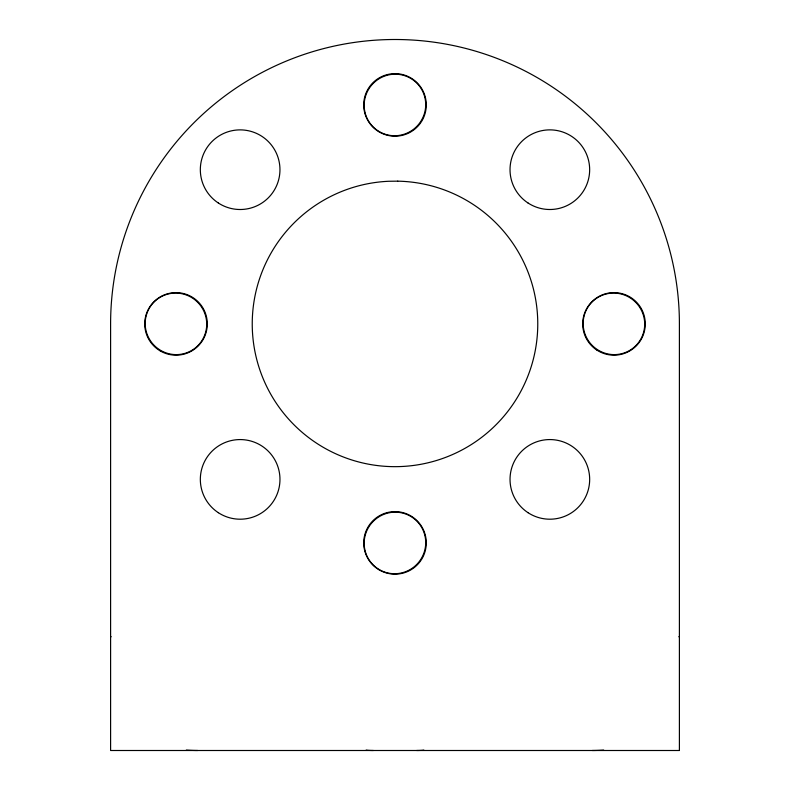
<?xml version="1.0" encoding="UTF-8"?>
<svg xmlns="http://www.w3.org/2000/svg" width="790" height="790" viewBox="0 0 790 790"><rect width="100%" height="100%" fill="white"/><g stroke="black" fill="none" stroke-linecap="round" stroke-linejoin="round"><path stroke-width="1.19" d="M110.6 636.74L111.163 636.74M678.837 636.74L679.4 636.74M197.668 750.49A30.929 3.091 5.8 0 1 186.312 750.075M373.354 750.49A30.929 3.091 -5.8 0 1 366.145 750.075M603.688 750.075A30.929 3.091 -5.8 0 1 592.342 750.49M423.855 750.075A30.929 3.091 5.8 0 1 416.656 750.49M397.735 181.157L388.769 181.266A142.773 142.773 0 0 0 273.014 398.071A142.773 142.773 0 0 0 518.763 395.069A142.773 142.773 0 0 0 397.735 181.157M679.4 750.5L110.6 750.5L110.6 323.9A284.4 284.4 0 0 1 395 39.5A284.4 284.4 0 0 1 679.4 323.9L679.4 750.5M528.036 203A39.816 39.816 0 0 0 589.597 171.914A39.816 39.816 0 0 0 531.897 134.142A39.816 39.816 0 0 0 528.036 203M218.346 203.01A39.816 39.816 0 0 0 279.897 171.914A39.816 39.816 0 0 0 222.197 134.152A39.816 39.816 0 0 0 218.346 203.01M218.346 512.7A39.816 39.816 0 0 0 279.907 481.614A39.816 39.816 0 0 0 222.207 443.842A39.816 39.816 0 0 0 218.346 512.7M528.046 512.7A39.816 39.816 0 0 0 589.607 481.614A39.816 39.816 0 0 0 531.897 443.842A39.816 39.816 0 0 0 528.046 512.7M160.37 350.997A31.284 31.284 0 0 0 207.296 323.9A31.284 31.284 0 0 0 160.37 296.813A31.284 31.284 0 0 0 160.37 350.997M379.358 132.009A31.284 31.284 0 0 0 426.284 104.912A31.284 31.284 0 0 0 379.358 77.815A31.284 31.284 0 0 0 379.358 132.009M596.677 349.96A31.284 31.284 0 0 0 645.213 325.865A31.284 31.284 0 0 0 600.074 295.875A31.284 31.284 0 0 0 596.677 349.96M379.358 569.985A31.284 31.284 0 0 0 426.284 542.888A31.284 31.284 0 0 0 379.358 515.801A31.284 31.284 0 0 0 379.358 569.985M146.269 331.662A30.929 30.613 45 0 0 197.826 345.714A30.929 30.613 45 0 0 183.764 294.166A30.929 30.613 45 0 0 146.269 331.662M402.762 134.646A30.929 30.613 -45 0 0 416.814 83.098A30.929 30.613 -45 0 0 365.257 97.15A30.929 30.613 -45 0 0 402.762 134.646M584.245 331.662A30.929 30.613 45 0 0 635.802 345.714A30.929 30.613 45 0 0 621.75 294.166A30.929 30.613 45 0 0 584.245 331.662M402.762 572.632A30.929 30.613 -45 0 0 416.814 521.074A30.929 30.613 -45 0 0 365.257 535.126A30.929 30.613 -45 0 0 402.762 572.632"/></g></svg>
